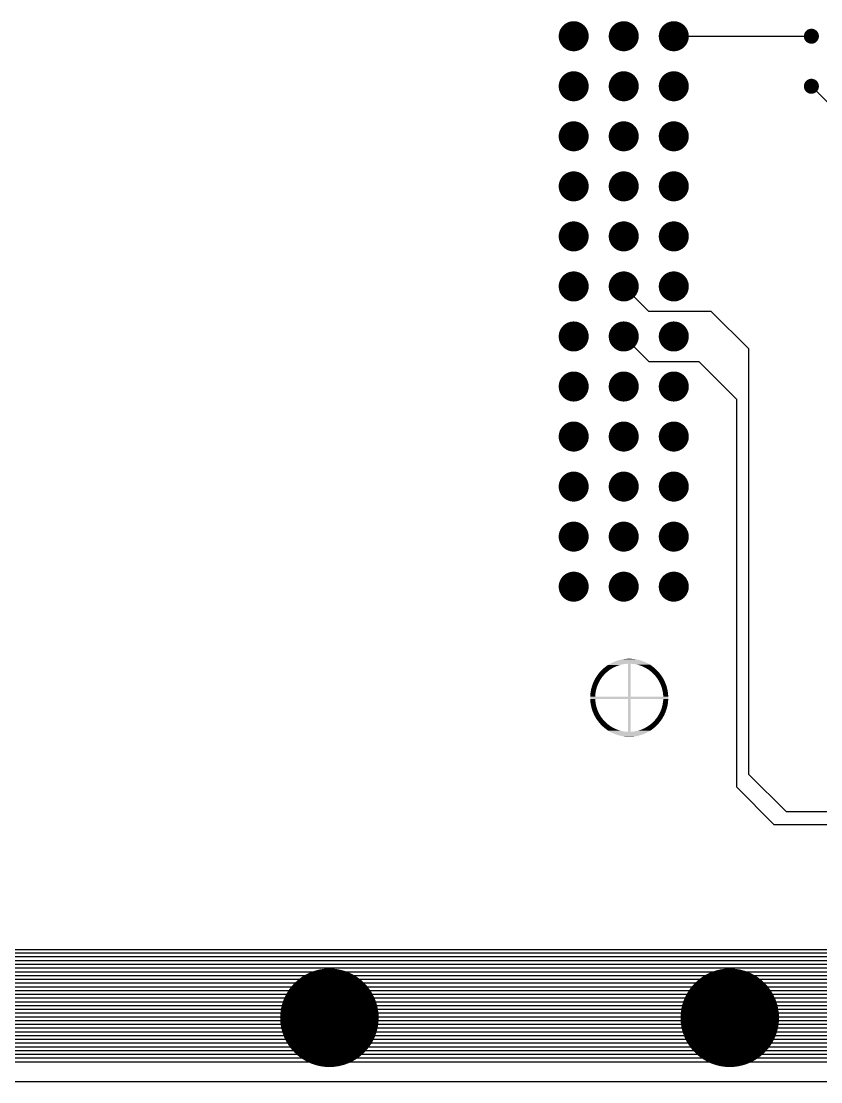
# Model space of a CAD drawing. Extents: x 295 to 953, y 10 to 290.
# Drawn here: x 608.5 to 649.1, y 96 to 149.8 of the extents above; entities that cross this region are included whole.
import ezdxf

# ---------------------------------------------------------------- set-up
doc = ezdxf.new("R2010")
doc.units = 0
doc.header["$LTSCALE"] = 5
doc.header["$MEASUREMENT"] = 0
doc.layers.get('0').update_dxf_attribs({"linetype": 'CONTINUOUS', "lineweight": 25})
doc.layers.add('DV-ABPB-A4_BOT', color=7, linetype='CONTINUOUS')

msp = doc.modelspace()

# ---------------------------------------------------------------- linework, layer by layer
at = {"color": 7}
for points, const_width in [([(636.897, 149.073, -1), (636.135, 149.073, -1)], 0.762), ([(639.437, 149.073, -1), (638.675, 149.073, -1)], 0.762), ([(641.977, 149.073, -1), (641.215, 149.073, -1)], 0.762), ([(648.771, 149.073, -1), (648.39, 149.073, -1)], 0.381), ([(636.897, 146.533, -1), (636.135, 146.533, -1)], 0.762), ([(639.437, 146.533, -1), (638.675, 146.533, -1)], 0.762), ([(641.977, 146.533, -1), (641.215, 146.533, -1)], 0.762), ([(648.771, 146.533, -1), (648.39, 146.533, -1)], 0.381), ([(636.897, 143.993, -1), (636.135, 143.993, -1)], 0.762), ([(639.437, 143.993, -1), (638.675, 143.993, -1)], 0.762), ([(641.977, 143.993, -1), (641.215, 143.993, -1)], 0.762), ([(636.897, 141.453, -1), (636.135, 141.453, -1)], 0.762), ([(639.437, 141.453, -1), (638.675, 141.453, -1)], 0.762), ([(641.977, 141.453, -1), (641.215, 141.453, -1)], 0.762), ([(636.897, 138.913, -1), (636.135, 138.913, -1)], 0.762), ([(639.437, 138.913, -1), (638.675, 138.913, -1)], 0.762), ([(641.977, 138.913, -1), (641.215, 138.913, -1)], 0.762), ([(636.897, 136.373, -1), (636.135, 136.373, -1)], 0.762), ([(639.437, 136.373, -1), (638.675, 136.373, -1)], 0.762), ([(641.977, 136.373, -1), (641.215, 136.373, -1)], 0.762), ([(636.897, 133.833, -1), (636.135, 133.833, -1)], 0.762), ([(639.437, 133.833, -1), (638.675, 133.833, -1)], 0.762), ([(641.977, 133.833, -1), (641.215, 133.833, -1)], 0.762), ([(636.897, 131.293, -1), (636.135, 131.293, -1)], 0.762), ([(639.437, 131.293, -1), (638.675, 131.293, -1)], 0.762), ([(641.977, 131.293, -1), (641.215, 131.293, -1)], 0.762), ([(636.897, 128.753, -1), (636.135, 128.753, -1)], 0.762), ([(639.437, 128.753, -1), (638.675, 128.753, -1)], 0.762), ([(641.977, 128.753, -1), (641.215, 128.753, -1)], 0.762), ([(636.897, 126.213, -1), (636.135, 126.213, -1)], 0.762), ([(639.437, 126.213, -1), (638.675, 126.213, -1)], 0.762), ([(641.977, 126.213, -1), (641.215, 126.213, -1)], 0.762), ([(636.897, 123.673, -1), (636.135, 123.673, -1)], 0.762), ([(639.437, 123.673, -1), (638.675, 123.673, -1)], 0.762), ([(641.977, 123.673, -1), (641.215, 123.673, -1)], 0.762), ([(636.897, 121.133, -1), (636.135, 121.133, -1)], 0.762), ([(639.437, 121.133, -1), (638.675, 121.133, -1)], 0.762), ([(641.977, 121.133, -1), (641.215, 121.133, -1)], 0.762), ([(625.368, 99.251, -1), (622.868, 99.251, -1)], 2.501), ([(645.688, 99.251, -1), (643.188, 99.251, -1)], 2.501)]:
    msp.add_lwpolyline(points, format="xyb", close=True, dxfattribs=dict(at, const_width=const_width))
for points in [[(640.016, 117.355), (639.961, 117.374), (638.655, 117.355), (638.708, 117.374)], [(639.961, 117.374), (639.956, 117.376), (638.708, 117.374), (638.714, 117.376)], [(639.956, 117.376), (639.901, 117.393), (638.714, 117.376), (638.769, 117.393)], [(639.901, 117.393), (639.895, 117.395), (638.769, 117.393), (638.775, 117.395)], [(639.895, 117.395), (639.84, 117.41), (638.775, 117.395), (638.83, 117.41)], [(639.84, 117.41), (639.834, 117.412), (638.83, 117.41), (638.836, 117.412)], [(639.834, 117.412), (639.778, 117.425), (638.836, 117.412), (638.892, 117.425)], [(639.778, 117.425), (639.773, 117.427), (638.892, 117.425), (638.898, 117.427)], [(639.773, 117.427), (639.716, 117.439), (638.898, 117.427), (638.954, 117.439)], [(639.716, 117.439), (639.71, 117.44), (638.954, 117.439), (638.96, 117.44)], [(639.71, 117.44), (639.653, 117.45), (638.96, 117.44), (639.016, 117.45)], [(639.653, 117.45), (639.648, 117.451), (639.016, 117.45), (639.023, 117.451)], [(639.648, 117.451), (639.591, 117.459), (639.023, 117.451), (639.079, 117.459)], [(639.591, 117.459), (639.585, 117.46), (639.079, 117.459), (639.086, 117.46)], [(639.585, 117.46), (639.527, 117.466), (639.086, 117.46), (639.142, 117.466)], [(639.527, 117.466), (639.522, 117.467), (639.142, 117.466), (639.149, 117.467)], [(639.522, 117.467), (639.464, 117.471), (639.149, 117.467), (639.205, 117.471)], [(639.464, 117.471), (639.459, 117.472), (639.205, 117.471), (639.213, 117.472)], [(639.459, 117.472), (639.4, 117.475), (639.213, 117.472), (639.269, 117.475)], [(639.4, 117.475), (639.395, 117.475), (639.269, 117.475), (639.28, 117.475)], [(639.395, 117.475), (639.332, 117.476), (639.28, 117.475), (639.332, 117.476)], [(638.208, 116.803), (638.235, 116.825), (637.848, 116.803), (637.867, 116.825)], [(638.235, 116.825), (638.254, 116.841), (637.867, 116.825), (637.882, 116.841)], [(638.254, 116.841), (638.293, 116.872), (637.882, 116.841), (637.911, 116.872)], [(638.293, 116.872), (638.3, 116.878), (637.911, 116.872), (637.917, 116.878)], [(638.3, 116.878), (638.349, 116.912), (637.917, 116.878), (637.951, 116.912)], [(638.349, 116.912), (638.355, 116.917), (637.951, 116.912), (637.956, 116.917)], [(638.355, 116.917), (638.398, 116.945), (637.956, 116.917), (637.986, 116.945)], [(638.398, 116.945), (638.422, 116.96), (637.986, 116.945), (638.002, 116.96)], [(638.422, 116.96), (638.448, 116.977), (638.002, 116.96), (638.021, 116.977)], [(638.448, 116.977), (638.492, 117.002), (638.021, 116.977), (638.049, 117.002)], [(638.492, 117.002), (638.499, 117.006), (638.049, 117.002), (638.054, 117.006)], [(638.499, 117.006), (638.552, 117.034), (638.054, 117.006), (638.088, 117.034)], [(638.552, 117.034), (638.569, 117.042), (638.088, 117.034), (638.098, 117.042)], [(638.569, 117.042), (638.605, 117.06), (638.098, 117.042), (638.121, 117.06)], [(638.605, 117.06), (638.653, 117.081), (638.121, 117.06), (638.149, 117.081)], [(638.653, 117.081), (638.659, 117.084), (638.149, 117.081), (638.152, 117.084)], [(638.659, 117.084), (638.714, 117.106), (638.152, 117.084), (638.183, 117.106)], [(638.714, 117.106), (638.747, 117.118), (638.183, 117.106), (638.2, 117.118)], [(638.747, 117.118), (638.77, 117.127), (638.2, 117.118), (638.212, 117.127)], [(638.77, 117.127), (638.826, 117.145), (638.212, 117.127), (638.239, 117.145)], [(638.826, 117.145), (638.857, 117.154), (638.239, 117.145), (638.253, 117.154)], [(638.857, 117.154), (638.883, 117.161), (638.253, 117.154), (638.265, 117.161)], [(638.883, 117.161), (638.94, 117.176), (638.265, 117.161), (638.288, 117.176)], [(638.94, 117.176), (638.994, 117.188), (638.288, 117.176), (638.306, 117.188)], [(638.994, 117.188), (638.998, 117.189), (638.306, 117.188), (638.308, 117.189)], [(638.998, 117.189), (639.056, 117.199), (638.308, 117.189), (638.326, 117.199)], [(639.056, 117.199), (639.115, 117.208), (638.326, 117.199), (638.34, 117.208)], [(639.115, 117.208), (639.174, 117.214), (638.34, 117.208), (638.352, 117.214)], [(639.174, 117.214), (639.233, 117.219), (638.352, 117.214), (638.359, 117.219)], [(639.233, 117.219), (639.255, 117.22), (638.359, 117.219), (638.361, 117.22)], [(639.255, 117.22), (639.272, 117.221), (638.361, 117.22), (638.362, 117.221)], [(640.308, 117.221), (640.304, 117.223), (638.362, 117.221), (638.366, 117.223)], [(640.304, 117.223), (640.253, 117.25), (638.366, 117.223), (638.417, 117.25)], [(640.253, 117.25), (640.248, 117.253), (638.417, 117.25), (638.422, 117.253)], [(640.248, 117.253), (640.196, 117.279), (638.422, 117.253), (638.473, 117.279)], [(640.196, 117.279), (640.191, 117.281), (638.473, 117.279), (638.479, 117.281)], [(640.191, 117.281), (640.139, 117.305), (638.479, 117.281), (638.531, 117.305)], [(640.139, 117.305), (640.133, 117.308), (638.531, 117.305), (638.537, 117.308)], [(640.133, 117.308), (640.08, 117.33), (638.537, 117.308), (638.589, 117.33)], [(640.08, 117.33), (640.075, 117.332), (638.589, 117.33), (638.595, 117.332)], [(640.075, 117.332), (640.021, 117.353), (638.595, 117.332), (638.649, 117.353)], [(640.021, 117.353), (640.016, 117.355), (638.649, 117.353), (638.655, 117.355)], [(639.399, 115.558), (639.399, 117.221), (639.272, 115.558), (639.272, 117.221)], [(640.313, 117.217), (640.308, 117.221), (639.458, 117.217), (639.399, 117.221)], [(640.322, 117.212), (640.313, 117.217), (639.517, 117.212), (639.458, 117.217)], [(640.334, 117.205), (640.322, 117.212), (639.575, 117.205), (639.517, 117.212)], [(640.35, 117.196), (640.334, 117.205), (639.634, 117.196), (639.575, 117.205)], [(640.359, 117.191), (640.35, 117.196), (639.659, 117.191), (639.634, 117.196)], [(640.369, 117.184), (640.359, 117.191), (639.692, 117.184), (639.659, 117.191)], [(640.39, 117.171), (640.369, 117.184), (639.75, 117.171), (639.692, 117.184)], [(640.412, 117.157), (640.39, 117.171), (639.802, 117.157), (639.75, 117.171)], [(640.414, 117.156), (640.412, 117.157), (639.807, 117.156), (639.802, 117.157)], [(640.44, 117.139), (640.414, 117.156), (639.864, 117.139), (639.807, 117.156)], [(640.465, 117.122), (640.44, 117.139), (639.914, 117.122), (639.864, 117.139)], [(640.468, 117.12), (640.465, 117.122), (639.92, 117.12), (639.914, 117.122)], [(640.497, 117.099), (640.468, 117.12), (639.975, 117.099), (639.92, 117.12)], [(640.517, 117.085), (640.497, 117.099), (640.008, 117.085), (639.975, 117.099)], [(640.528, 117.076), (640.517, 117.085), (640.03, 117.076), (640.008, 117.085)], [(640.561, 117.051), (640.528, 117.076), (640.084, 117.051), (640.03, 117.076)], [(640.567, 117.046), (640.561, 117.051), (640.093, 117.046), (640.084, 117.051)], [(640.593, 117.024), (640.567, 117.046), (640.137, 117.024), (640.093, 117.046)], [(640.616, 117.006), (640.593, 117.024), (640.171, 117.006), (640.137, 117.024)], [(640.627, 116.996), (640.616, 117.006), (640.189, 116.996), (640.171, 117.006)], [(640.662, 116.966), (640.627, 116.996), (640.24, 116.966), (640.189, 116.996)], [(640.664, 116.964), (640.662, 116.966), (640.242, 116.964), (640.24, 116.966)], [(640.696, 116.934), (640.664, 116.964), (640.29, 116.934), (640.242, 116.964)], [(640.71, 116.921), (640.696, 116.934), (640.309, 116.921), (640.29, 116.934)], [(640.731, 116.9), (640.71, 116.921), (640.338, 116.9), (640.309, 116.921)], [(640.755, 116.876), (640.731, 116.9), (640.371, 116.876), (640.338, 116.9)], [(640.765, 116.865), (640.755, 116.876), (640.386, 116.865), (640.371, 116.876)], [(640.799, 116.83), (640.765, 116.865), (640.43, 116.83), (640.386, 116.865)], [(640.8, 116.828), (640.799, 116.83), (640.432, 116.828), (640.43, 116.83)], [(640.834, 116.79), (640.8, 116.828), (640.478, 116.79), (640.432, 116.828)], [(637.779, 116.243), (637.805, 116.296), (637.501, 116.243), (637.523, 116.296)], [(637.805, 116.296), (637.834, 116.348), (637.523, 116.296), (637.547, 116.348)], [(637.834, 116.348), (637.837, 116.353), (637.547, 116.348), (637.55, 116.353)], [(637.837, 116.353), (637.864, 116.399), (637.55, 116.353), (637.573, 116.399)], [(637.864, 116.399), (637.871, 116.41), (637.573, 116.399), (637.578, 116.41)], [(637.871, 116.41), (637.896, 116.449), (637.578, 116.41), (637.599, 116.449)], [(637.896, 116.449), (637.907, 116.466), (637.599, 116.449), (637.608, 116.466)], [(637.907, 116.466), (637.929, 116.498), (637.608, 116.466), (637.627, 116.498)], [(637.929, 116.498), (637.946, 116.521), (637.627, 116.498), (637.64, 116.521)], [(637.946, 116.521), (637.964, 116.546), (637.64, 116.521), (637.656, 116.546)], [(637.964, 116.546), (637.987, 116.574), (637.656, 116.546), (637.674, 116.574)], [(637.987, 116.574), (638.001, 116.592), (637.674, 116.574), (637.686, 116.592)], [(638.001, 116.592), (638.031, 116.627), (637.686, 116.592), (637.709, 116.627)], [(638.031, 116.627), (638.04, 116.637), (637.709, 116.627), (637.717, 116.637)], [(638.04, 116.637), (638.078, 116.678), (637.717, 116.637), (637.747, 116.678)], [(638.078, 116.678), (638.08, 116.681), (637.747, 116.678), (637.748, 116.681)], [(638.08, 116.681), (638.121, 116.723), (637.748, 116.681), (637.781, 116.723)], [(638.121, 116.723), (638.127, 116.729), (637.781, 116.723), (637.785, 116.729)], [(638.127, 116.729), (638.164, 116.764), (637.785, 116.729), (637.814, 116.764)], [(638.164, 116.764), (638.179, 116.778), (637.814, 116.764), (637.826, 116.778)], [(638.179, 116.778), (638.208, 116.803), (637.826, 116.778), (637.848, 116.803)], [(640.841, 116.782), (640.834, 116.79), (640.486, 116.782), (640.478, 116.79)], [(640.867, 116.75), (640.841, 116.782), (640.521, 116.75), (640.486, 116.782)], [(640.881, 116.733), (640.867, 116.75), (640.538, 116.733), (640.521, 116.75)], [(640.9, 116.708), (640.881, 116.733), (640.564, 116.708), (640.538, 116.733)], [(640.92, 116.683), (640.9, 116.708), (640.588, 116.683), (640.564, 116.708)], [(640.933, 116.666), (640.92, 116.683), (640.605, 116.666), (640.588, 116.683)], [(640.957, 116.632), (640.933, 116.666), (640.635, 116.632), (640.605, 116.666)], [(640.964, 116.621), (640.957, 116.632), (640.644, 116.621), (640.635, 116.632)], [(640.993, 116.579), (640.964, 116.621), (640.679, 116.579), (640.644, 116.621)], [(640.995, 116.576), (640.993, 116.579), (640.682, 116.576), (640.679, 116.579)], [(641.025, 116.529), (640.995, 116.576), (640.718, 116.529), (640.682, 116.576)], [(641.027, 116.526), (641.025, 116.529), (640.72, 116.526), (640.718, 116.529)], [(641.053, 116.481), (641.027, 116.526), (640.753, 116.481), (640.72, 116.526)], [(641.059, 116.471), (641.053, 116.481), (640.759, 116.471), (640.753, 116.481)], [(641.08, 116.432), (641.059, 116.471), (640.786, 116.432), (640.759, 116.471)], [(641.089, 116.415), (641.08, 116.432), (640.796, 116.415), (640.786, 116.432)], [(641.106, 116.382), (641.089, 116.415), (640.817, 116.382), (640.796, 116.415)], [(641.118, 116.359), (641.106, 116.382), (640.83, 116.359), (640.817, 116.382)], [(641.131, 116.33), (641.118, 116.359), (640.847, 116.33), (640.83, 116.359)], [(641.145, 116.301), (641.131, 116.33), (640.862, 116.301), (640.847, 116.33)], [(641.155, 116.278), (641.145, 116.301), (640.874, 116.278), (640.862, 116.301)], [(637.625, 115.735), (637.627, 115.748), (637.369, 115.735), (637.37, 115.748)], [(637.627, 115.748), (637.634, 115.793), (637.37, 115.748), (637.377, 115.793)], [(637.634, 115.793), (637.637, 115.81), (637.377, 115.793), (637.379, 115.81)], [(637.637, 115.81), (637.645, 115.852), (637.379, 115.81), (637.387, 115.852)], [(637.645, 115.852), (637.65, 115.873), (637.387, 115.852), (637.39, 115.873)], [(637.65, 115.873), (637.658, 115.909), (637.39, 115.873), (637.398, 115.909)], [(637.658, 115.909), (637.665, 115.935), (637.398, 115.909), (637.403, 115.935)], [(637.665, 115.935), (637.674, 115.967), (637.403, 115.935), (637.411, 115.967)], [(637.674, 115.967), (637.683, 115.997), (637.411, 115.967), (637.419, 115.997)], [(637.683, 115.997), (637.691, 116.023), (637.419, 115.997), (637.426, 116.023)], [(637.691, 116.023), (637.702, 116.058), (637.426, 116.023), (637.436, 116.058)], [(637.702, 116.058), (637.71, 116.079), (637.436, 116.058), (637.442, 116.079)], [(637.71, 116.079), (637.725, 116.118), (637.442, 116.079), (637.455, 116.118)], [(637.725, 116.118), (637.731, 116.135), (637.455, 116.118), (637.46, 116.135)], [(637.731, 116.135), (637.749, 116.178), (637.46, 116.135), (637.476, 116.178)], [(637.749, 116.178), (637.754, 116.189), (637.476, 116.178), (637.48, 116.189)], [(637.754, 116.189), (637.776, 116.237), (637.48, 116.189), (637.498, 116.237)], [(637.776, 116.237), (637.779, 116.243), (637.498, 116.237), (637.501, 116.243)], [(641.169, 116.243), (641.155, 116.278), (640.891, 116.243), (640.874, 116.278)], [(641.177, 116.225), (641.169, 116.243), (640.9, 116.225), (640.891, 116.243)], [(641.192, 116.184), (641.177, 116.225), (640.919, 116.184), (640.9, 116.225)], [(641.197, 116.17), (641.192, 116.184), (640.924, 116.17), (640.919, 116.184)], [(641.214, 116.124), (641.197, 116.17), (640.943, 116.124), (640.924, 116.17)], [(641.216, 116.116), (641.214, 116.124), (640.947, 116.116), (640.943, 116.124)], [(641.233, 116.063), (641.216, 116.116), (640.966, 116.063), (640.947, 116.116)], [(641.234, 116.06), (641.233, 116.063), (640.967, 116.06), (640.966, 116.063)], [(641.25, 116.004), (641.234, 116.06), (640.985, 116.004), (640.967, 116.06)], [(641.25, 116.002), (641.25, 116.004), (640.986, 116.002), (640.985, 116.004)], [(641.264, 115.947), (641.25, 116.002), (641.002, 115.947), (640.986, 116.002)], [(641.265, 115.941), (641.264, 115.947), (641.003, 115.941), (641.002, 115.947)], [(641.276, 115.889), (641.265, 115.941), (641.017, 115.889), (641.003, 115.941)], [(641.279, 115.879), (641.276, 115.889), (641.019, 115.879), (641.017, 115.889)], [(641.287, 115.831), (641.279, 115.879), (641.029, 115.831), (641.019, 115.879)], [(641.29, 115.816), (641.287, 115.831), (641.032, 115.816), (641.029, 115.831)], [(641.296, 115.773), (641.29, 115.816), (641.04, 115.773), (641.032, 115.816)], [(641.299, 115.754), (641.296, 115.773), (641.042, 115.754), (641.04, 115.773)], [(641.304, 115.714), (641.299, 115.754), (641.048, 115.714), (641.042, 115.754)], [(641.316, 115.495), (641.315, 115.558), (637.354, 115.495), (637.355, 115.558)], [(641.315, 115.431), (641.316, 115.495), (637.355, 115.431), (637.354, 115.495)], [(637.609, 115.558), (637.612, 115.617), (637.355, 115.558), (637.358, 115.617)], [(637.609, 115.425), (637.609, 115.431), (637.355, 115.425), (637.355, 115.431)], [(637.611, 115.392), (637.609, 115.425), (637.357, 115.392), (637.355, 115.425)], [(637.613, 115.362), (637.611, 115.392), (637.358, 115.362), (637.357, 115.392)], [(637.613, 115.621), (637.617, 115.676), (637.358, 115.621), (637.362, 115.676)], [(637.612, 115.617), (637.613, 115.621), (637.358, 115.617), (637.358, 115.621)], [(637.615, 115.333), (637.613, 115.362), (637.361, 115.333), (637.358, 115.362)], [(637.619, 115.298), (637.615, 115.333), (637.364, 115.298), (637.361, 115.333)], [(637.617, 115.676), (637.618, 115.685), (637.362, 115.676), (637.363, 115.685)], [(637.618, 115.685), (637.625, 115.735), (637.363, 115.685), (637.369, 115.735)], [(637.622, 115.275), (637.619, 115.298), (637.366, 115.275), (637.364, 115.298)], [(637.628, 115.235), (637.622, 115.275), (637.371, 115.235), (637.366, 115.275)], [(637.63, 115.216), (637.628, 115.235), (637.374, 115.216), (637.371, 115.235)], [(637.638, 115.173), (637.63, 115.216), (637.38, 115.173), (637.374, 115.216)], [(639.399, 113.768), (639.399, 115.431), (639.272, 113.768), (639.272, 115.431)], [(641.293, 115.196), (641.3, 115.241), (641.036, 115.196), (641.043, 115.241)], [(641.3, 115.241), (641.301, 115.254), (641.043, 115.241), (641.045, 115.254)], [(641.301, 115.254), (641.307, 115.304), (641.045, 115.254), (641.052, 115.304)], [(641.307, 115.691), (641.304, 115.714), (641.051, 115.691), (641.048, 115.714)], [(641.309, 115.656), (641.307, 115.691), (641.055, 115.656), (641.051, 115.691)], [(641.307, 115.304), (641.308, 115.313), (641.052, 115.304), (641.053, 115.313)], [(641.308, 115.313), (641.312, 115.368), (641.053, 115.313), (641.058, 115.368)], [(641.312, 115.627), (641.309, 115.656), (641.057, 115.627), (641.055, 115.656)], [(641.313, 115.597), (641.312, 115.627), (641.059, 115.597), (641.057, 115.627)], [(641.312, 115.372), (641.315, 115.431), (641.058, 115.372), (641.061, 115.431)], [(641.312, 115.368), (641.312, 115.372), (641.058, 115.368), (641.058, 115.372)], [(641.315, 115.564), (641.313, 115.597), (641.061, 115.564), (641.059, 115.597)], [(641.315, 115.558), (641.315, 115.564), (641.061, 115.558), (641.061, 115.564)], [(637.641, 115.158), (637.638, 115.173), (637.383, 115.158), (637.38, 115.173)], [(637.651, 115.11), (637.641, 115.158), (637.391, 115.11), (637.383, 115.158)], [(637.654, 115.1), (637.651, 115.11), (637.394, 115.1), (637.391, 115.11)], [(637.667, 115.048), (637.654, 115.1), (637.405, 115.048), (637.394, 115.1)], [(637.668, 115.042), (637.667, 115.048), (637.406, 115.042), (637.405, 115.048)], [(637.684, 114.987), (637.668, 115.042), (637.42, 114.987), (637.406, 115.042)], [(637.685, 114.985), (637.684, 114.987), (637.42, 114.985), (637.42, 114.987)], [(637.703, 114.929), (637.685, 114.985), (637.436, 114.929), (637.42, 114.985)], [(637.704, 114.926), (637.703, 114.929), (637.437, 114.926), (637.436, 114.929)], [(637.723, 114.873), (637.704, 114.926), (637.454, 114.873), (637.437, 114.926)], [(637.727, 114.865), (637.723, 114.873), (637.456, 114.865), (637.454, 114.873)], [(637.746, 114.819), (637.727, 114.865), (637.473, 114.819), (637.456, 114.865)], [(637.752, 114.805), (637.746, 114.819), (637.478, 114.805), (637.473, 114.819)], [(637.77, 114.764), (637.752, 114.805), (637.493, 114.764), (637.478, 114.805)], [(637.779, 114.746), (637.77, 114.764), (637.501, 114.746), (637.493, 114.764)], [(637.796, 114.711), (637.779, 114.746), (637.516, 114.711), (637.501, 114.746)], [(637.808, 114.688), (637.796, 114.711), (637.526, 114.688), (637.516, 114.711)], [(637.823, 114.659), (637.808, 114.688), (637.539, 114.659), (637.526, 114.688)], [(641.123, 114.641), (641.147, 114.693), (640.837, 114.641), (640.865, 114.693)], [(641.147, 114.693), (641.169, 114.746), (640.865, 114.693), (640.892, 114.746)], [(641.169, 114.746), (641.172, 114.752), (640.892, 114.746), (640.894, 114.752)], [(641.172, 114.752), (641.19, 114.8), (640.894, 114.752), (640.916, 114.8)], [(641.19, 114.8), (641.195, 114.811), (640.916, 114.8), (640.921, 114.811)], [(641.195, 114.811), (641.21, 114.854), (640.921, 114.811), (640.939, 114.854)], [(641.21, 114.854), (641.215, 114.871), (640.939, 114.854), (640.945, 114.871)], [(641.215, 114.871), (641.228, 114.91), (640.945, 114.871), (640.96, 114.91)], [(641.228, 114.91), (641.235, 114.931), (640.96, 114.91), (640.968, 114.931)], [(641.235, 114.931), (641.244, 114.966), (640.968, 114.931), (640.979, 114.966)], [(641.244, 114.966), (641.252, 114.992), (640.979, 114.966), (640.987, 114.992)], [(641.252, 114.992), (641.259, 115.022), (640.987, 114.992), (640.996, 115.022)], [(641.259, 115.022), (641.267, 115.054), (640.996, 115.022), (641.005, 115.054)], [(641.267, 115.054), (641.272, 115.08), (641.005, 115.054), (641.012, 115.08)], [(641.272, 115.08), (641.28, 115.116), (641.012, 115.08), (641.02, 115.116)], [(641.28, 115.116), (641.284, 115.137), (641.02, 115.116), (641.025, 115.137)], [(641.284, 115.137), (641.291, 115.179), (641.025, 115.137), (641.033, 115.179)], [(641.291, 115.179), (641.293, 115.196), (641.033, 115.179), (641.036, 115.196)], [(637.84, 114.63), (637.823, 114.659), (637.552, 114.63), (637.539, 114.659)], [(637.853, 114.607), (637.84, 114.63), (637.564, 114.607), (637.552, 114.63)], [(637.874, 114.574), (637.853, 114.607), (637.581, 114.574), (637.564, 114.607)], [(637.884, 114.557), (637.874, 114.574), (637.59, 114.557), (637.581, 114.574)], [(637.911, 114.518), (637.884, 114.557), (637.611, 114.518), (637.59, 114.557)], [(637.917, 114.508), (637.911, 114.518), (637.617, 114.508), (637.611, 114.518)], [(637.95, 114.463), (637.917, 114.508), (637.643, 114.463), (637.617, 114.508)], [(637.952, 114.46), (637.95, 114.463), (637.645, 114.46), (637.643, 114.463)], [(637.988, 114.413), (637.952, 114.46), (637.675, 114.413), (637.645, 114.46)], [(637.991, 114.41), (637.988, 114.413), (637.677, 114.41), (637.675, 114.413)], [(638.026, 114.368), (637.991, 114.41), (637.706, 114.368), (637.677, 114.41)], [(638.036, 114.357), (638.026, 114.368), (637.713, 114.357), (637.706, 114.368)], [(638.066, 114.323), (638.036, 114.357), (637.737, 114.323), (637.713, 114.357)], [(638.082, 114.306), (638.066, 114.323), (637.75, 114.306), (637.737, 114.323)], [(638.106, 114.281), (638.082, 114.306), (637.77, 114.281), (637.75, 114.306)], [(638.132, 114.256), (638.106, 114.281), (637.789, 114.256), (637.77, 114.281)], [(638.149, 114.239), (638.132, 114.256), (637.803, 114.239), (637.789, 114.256)], [(638.184, 114.207), (638.149, 114.239), (637.829, 114.207), (637.803, 114.239)], [(638.193, 114.199), (638.184, 114.207), (637.836, 114.199), (637.829, 114.207)], [(638.238, 114.161), (638.193, 114.199), (637.87, 114.161), (637.836, 114.199)], [(638.24, 114.159), (638.238, 114.161), (637.872, 114.159), (637.87, 114.161)], [(638.284, 114.124), (638.24, 114.159), (637.905, 114.124), (637.872, 114.159)], [(640.759, 114.117), (640.788, 114.148), (640.377, 114.117), (640.416, 114.148)], [(640.788, 114.148), (640.803, 114.164), (640.416, 114.148), (640.436, 114.164)], [(640.803, 114.164), (640.822, 114.186), (640.436, 114.164), (640.462, 114.186)], [(640.822, 114.186), (640.844, 114.211), (640.462, 114.186), (640.491, 114.211)], [(640.844, 114.211), (640.856, 114.225), (640.491, 114.211), (640.506, 114.225)], [(640.856, 114.225), (640.885, 114.26), (640.506, 114.225), (640.543, 114.26)], [(640.885, 114.26), (640.889, 114.266), (640.543, 114.26), (640.549, 114.266)], [(640.889, 114.266), (640.922, 114.308), (640.549, 114.266), (640.59, 114.308)], [(640.922, 114.308), (640.924, 114.311), (640.59, 114.308), (640.592, 114.311)], [(640.924, 114.311), (640.953, 114.352), (640.592, 114.311), (640.63, 114.352)], [(640.953, 114.352), (640.961, 114.362), (640.63, 114.352), (640.639, 114.362)], [(640.961, 114.362), (640.984, 114.397), (640.639, 114.362), (640.669, 114.397)], [(640.984, 114.397), (640.996, 114.415), (640.669, 114.397), (640.683, 114.415)], [(640.996, 114.415), (641.014, 114.443), (640.683, 114.415), (640.706, 114.443)], [(641.014, 114.443), (641.03, 114.468), (640.706, 114.443), (640.724, 114.468)], [(641.03, 114.468), (641.043, 114.491), (640.724, 114.468), (640.741, 114.491)], [(641.043, 114.491), (641.062, 114.523), (640.741, 114.491), (640.763, 114.523)], [(641.062, 114.523), (641.071, 114.54), (640.763, 114.523), (640.774, 114.54)], [(641.071, 114.54), (641.092, 114.579), (640.774, 114.54), (640.799, 114.579)], [(641.092, 114.579), (641.097, 114.59), (640.799, 114.579), (640.806, 114.59)], [(641.097, 114.59), (641.12, 114.636), (640.806, 114.59), (640.833, 114.636)], [(641.12, 114.636), (641.123, 114.641), (640.833, 114.636), (640.837, 114.641)], [(638.299, 114.113), (638.284, 114.124), (637.915, 114.113), (637.905, 114.124)], [(638.332, 114.089), (638.299, 114.113), (637.939, 114.089), (637.915, 114.113)], [(638.361, 114.068), (638.332, 114.089), (637.96, 114.068), (637.939, 114.089)], [(638.38, 114.055), (638.361, 114.068), (637.974, 114.055), (637.96, 114.068)], [(638.428, 114.025), (638.38, 114.055), (638.006, 114.025), (637.974, 114.055)], [(638.43, 114.023), (638.428, 114.025), (638.008, 114.023), (638.006, 114.025)], [(638.481, 113.993), (638.43, 114.023), (638.043, 113.993), (638.008, 114.023)], [(638.5, 113.983), (638.481, 113.993), (638.054, 113.983), (638.043, 113.993)], [(638.533, 113.965), (638.5, 113.983), (638.077, 113.965), (638.054, 113.983)], [(638.577, 113.943), (638.533, 113.965), (638.103, 113.943), (638.077, 113.965)], [(638.586, 113.938), (638.577, 113.943), (638.109, 113.938), (638.103, 113.943)], [(638.64, 113.913), (638.586, 113.938), (638.142, 113.913), (638.109, 113.938)], [(638.662, 113.904), (638.64, 113.913), (638.153, 113.904), (638.142, 113.913)], [(638.695, 113.89), (638.662, 113.904), (638.173, 113.89), (638.153, 113.904)], [(638.75, 113.869), (638.695, 113.89), (638.202, 113.869), (638.173, 113.89)], [(638.757, 113.867), (638.75, 113.869), (638.205, 113.867), (638.202, 113.869)], [(638.806, 113.85), (638.757, 113.867), (638.23, 113.85), (638.205, 113.867)], [(638.863, 113.833), (638.806, 113.85), (638.256, 113.833), (638.23, 113.85)], [(638.868, 113.832), (638.863, 113.833), (638.258, 113.832), (638.256, 113.833)], [(638.92, 113.818), (638.868, 113.832), (638.28, 113.818), (638.258, 113.832)], [(638.978, 113.805), (638.92, 113.818), (638.301, 113.805), (638.28, 113.818)], [(639.011, 113.798), (638.978, 113.805), (638.311, 113.798), (638.301, 113.805)], [(639.036, 113.793), (639.011, 113.798), (638.32, 113.793), (638.311, 113.798)], [(639.095, 113.784), (639.036, 113.793), (638.336, 113.784), (638.32, 113.793)], [(639.153, 113.777), (639.095, 113.784), (638.348, 113.777), (638.336, 113.784)], [(639.212, 113.772), (639.153, 113.777), (638.357, 113.772), (638.348, 113.777)], [(639.272, 113.768), (639.212, 113.772), (638.363, 113.768), (638.357, 113.772)], [(640.304, 113.766), (640.308, 113.768), (638.366, 113.766), (638.363, 113.768)], [(640.253, 113.739), (640.304, 113.766), (638.417, 113.739), (638.366, 113.766)], [(640.248, 113.736), (640.253, 113.739), (638.422, 113.736), (638.417, 113.739)], [(640.197, 113.71), (640.248, 113.736), (638.474, 113.71), (638.422, 113.736)], [(640.191, 113.708), (640.197, 113.71), (638.479, 113.708), (638.474, 113.71)], [(640.139, 113.684), (640.191, 113.708), (638.531, 113.684), (638.479, 113.708)], [(640.133, 113.681), (640.139, 113.684), (638.537, 113.681), (638.531, 113.684)], [(640.081, 113.659), (640.133, 113.681), (638.59, 113.659), (638.537, 113.681)], [(640.075, 113.657), (640.081, 113.659), (638.595, 113.657), (638.59, 113.659)], [(640.021, 113.636), (640.075, 113.657), (638.649, 113.636), (638.595, 113.657)], [(640.016, 113.634), (640.021, 113.636), (638.654, 113.634), (638.649, 113.636)], [(639.962, 113.615), (640.016, 113.634), (638.709, 113.615), (638.654, 113.634)], [(639.956, 113.613), (639.962, 113.615), (638.714, 113.613), (638.709, 113.615)], [(639.901, 113.596), (639.956, 113.613), (638.769, 113.596), (638.714, 113.613)], [(639.895, 113.594), (639.901, 113.596), (638.775, 113.594), (638.769, 113.596)], [(639.84, 113.579), (639.895, 113.594), (638.83, 113.579), (638.775, 113.594)], [(640.308, 113.768), (640.309, 113.769), (639.399, 113.768), (639.415, 113.769)], [(640.309, 113.769), (640.311, 113.77), (639.415, 113.769), (639.437, 113.77)], [(640.311, 113.77), (640.319, 113.775), (639.437, 113.77), (639.496, 113.775)], [(640.319, 113.775), (640.33, 113.781), (639.496, 113.775), (639.555, 113.781)], [(640.33, 113.781), (640.344, 113.79), (639.555, 113.781), (639.614, 113.79)], [(640.344, 113.79), (640.362, 113.8), (639.614, 113.79), (639.672, 113.8)], [(640.362, 113.8), (640.364, 113.801), (639.672, 113.8), (639.676, 113.801)], [(640.364, 113.801), (640.382, 113.813), (639.676, 113.801), (639.73, 113.813)], [(640.382, 113.813), (640.405, 113.828), (639.73, 113.813), (639.787, 113.828)], [(640.405, 113.828), (640.417, 113.835), (639.787, 113.828), (639.813, 113.835)], [(640.417, 113.835), (640.431, 113.844), (639.813, 113.835), (639.844, 113.844)], [(640.431, 113.844), (640.458, 113.862), (639.844, 113.844), (639.9, 113.862)], [(640.458, 113.862), (640.47, 113.871), (639.9, 113.862), (639.923, 113.871)], [(640.47, 113.871), (640.487, 113.883), (639.923, 113.871), (639.956, 113.883)], [(640.487, 113.883), (640.518, 113.905), (639.956, 113.883), (640.011, 113.905)], [(640.518, 113.905), (640.521, 113.908), (640.011, 113.905), (640.017, 113.908)], [(640.521, 113.908), (640.549, 113.929), (640.017, 113.908), (640.065, 113.929)], [(640.549, 113.929), (640.572, 113.947), (640.065, 113.929), (640.101, 113.947)], [(640.572, 113.947), (640.582, 113.955), (640.101, 113.947), (640.118, 113.955)], [(640.582, 113.955), (640.616, 113.983), (640.118, 113.955), (640.171, 113.983)], [(640.616, 113.983), (640.621, 113.987), (640.171, 113.983), (640.178, 113.987)], [(640.621, 113.987), (640.649, 114.012), (640.178, 113.987), (640.222, 114.012)], [(640.649, 114.012), (640.668, 114.029), (640.222, 114.012), (640.249, 114.029)], [(640.668, 114.029), (640.684, 114.044), (640.249, 114.029), (640.272, 114.044)], [(640.684, 114.044), (640.714, 114.072), (640.272, 114.044), (640.315, 114.072)], [(640.714, 114.072), (640.719, 114.077), (640.315, 114.072), (640.322, 114.077)], [(640.719, 114.077), (640.753, 114.111), (640.322, 114.077), (640.37, 114.111)], [(640.753, 114.111), (640.759, 114.117), (640.37, 114.111), (640.377, 114.117)], [(639.834, 113.577), (639.84, 113.579), (638.836, 113.577), (638.83, 113.579)], [(639.778, 113.564), (639.834, 113.577), (638.892, 113.564), (638.836, 113.577)], [(639.772, 113.562), (639.778, 113.564), (638.898, 113.562), (638.892, 113.564)], [(639.716, 113.55), (639.772, 113.562), (638.954, 113.55), (638.898, 113.562)], [(639.71, 113.549), (639.716, 113.55), (638.96, 113.549), (638.954, 113.55)], [(639.654, 113.539), (639.71, 113.549), (639.017, 113.539), (638.96, 113.549)], [(639.647, 113.538), (639.654, 113.539), (639.022, 113.538), (639.017, 113.539)], [(639.591, 113.53), (639.647, 113.538), (639.08, 113.53), (639.022, 113.538)], [(639.584, 113.529), (639.591, 113.53), (639.085, 113.529), (639.08, 113.53)], [(639.528, 113.523), (639.584, 113.529), (639.143, 113.523), (639.085, 113.529)], [(639.521, 113.522), (639.528, 113.523), (639.148, 113.522), (639.143, 113.523)], [(639.465, 113.518), (639.521, 113.522), (639.206, 113.518), (639.148, 113.522)], [(639.457, 113.517), (639.465, 113.518), (639.211, 113.517), (639.206, 113.518)], [(639.401, 113.514), (639.457, 113.517), (639.27, 113.514), (639.211, 113.517)], [(639.39, 113.514), (639.401, 113.514), (639.275, 113.514), (639.27, 113.514)], [(639.338, 113.513), (639.39, 113.514), (639.338, 113.513), (639.275, 113.514)]]:
    msp.add_solid(points, dxfattribs=at)
at = {"layer": 'DV-ABPB-A4_BOT', "color": 7}
for p, q in [((641.596, 149.073), (648.581, 149.073)), ((649.851, 145.263), (648.581, 146.533)), ((640.326, 135.103), (639.056, 136.373)), ((643.501, 135.103), (640.326, 135.103)), ((645.406, 133.198), (643.501, 135.103)), ((639.056, 133.833), (640.326, 132.563)), ((645.406, 111.608), (645.406, 133.198)), ((640.326, 132.563), (642.866, 132.563)), ((642.866, 132.563), (644.771, 130.658)), ((644.771, 130.658), (644.771, 110.973)), ((647.311, 109.703), (645.406, 111.608)), ((644.771, 110.973), (646.676, 109.068)), ((687.316, 109.703), (647.311, 109.703)), ((646.676, 109.068), (687.951, 109.068)), ((872.482, 102.337), (501.517, 102.337)), ((872.291, 102.528), (501.708, 102.528)), ((502.16, 102.718), (832.731, 102.718)), ((872.736, 101.766), (501.263, 101.766)), ((872.68, 101.956), (501.319, 101.956)), ((872.601, 102.147), (501.398, 102.147)), ((872.736, 101.575), (501.263, 101.575)), ((872.736, 101.385), (501.263, 101.385)), ((872.736, 101.194), (501.263, 101.194)), ((872.736, 101.004), (501.263, 101.004)), ((872.736, 100.813), (501.263, 100.813)), ((872.736, 100.623), (501.263, 100.623)), ((872.736, 100.432), (501.263, 100.432)), ((872.736, 100.242), (501.263, 100.242)), ((872.736, 100.051), (501.263, 100.051)), ((872.736, 99.861), (501.263, 99.861)), ((872.736, 99.67), (501.263, 99.67)), ((872.736, 99.48), (501.263, 99.48)), ((872.736, 99.289), (501.263, 99.289)), ((872.736, 99.099), (501.263, 99.099)), ((872.736, 98.908), (501.263, 98.908)), ((872.736, 98.718), (501.263, 98.718)), ((872.736, 98.527), (501.263, 98.527)), ((872.736, 98.337), (501.263, 98.337)), ((872.736, 98.146), (501.263, 98.146)), ((872.736, 97.956), (501.263, 97.956)), ((872.68, 97.765), (501.319, 97.765)), ((872.601, 97.575), (501.398, 97.575)), ((872.482, 97.384), (501.517, 97.384)), ((872.291, 97.194), (501.708, 97.194)), ((871.839, 97.003), (502.16, 97.003)), ((851.781, 97.003), (502.16, 97.003)), ((872.616, 96.003), (502.477, 96.003))]:
    msp.add_line(p, q, dxfattribs=at)

doc.saveas('drawing.dxf')
